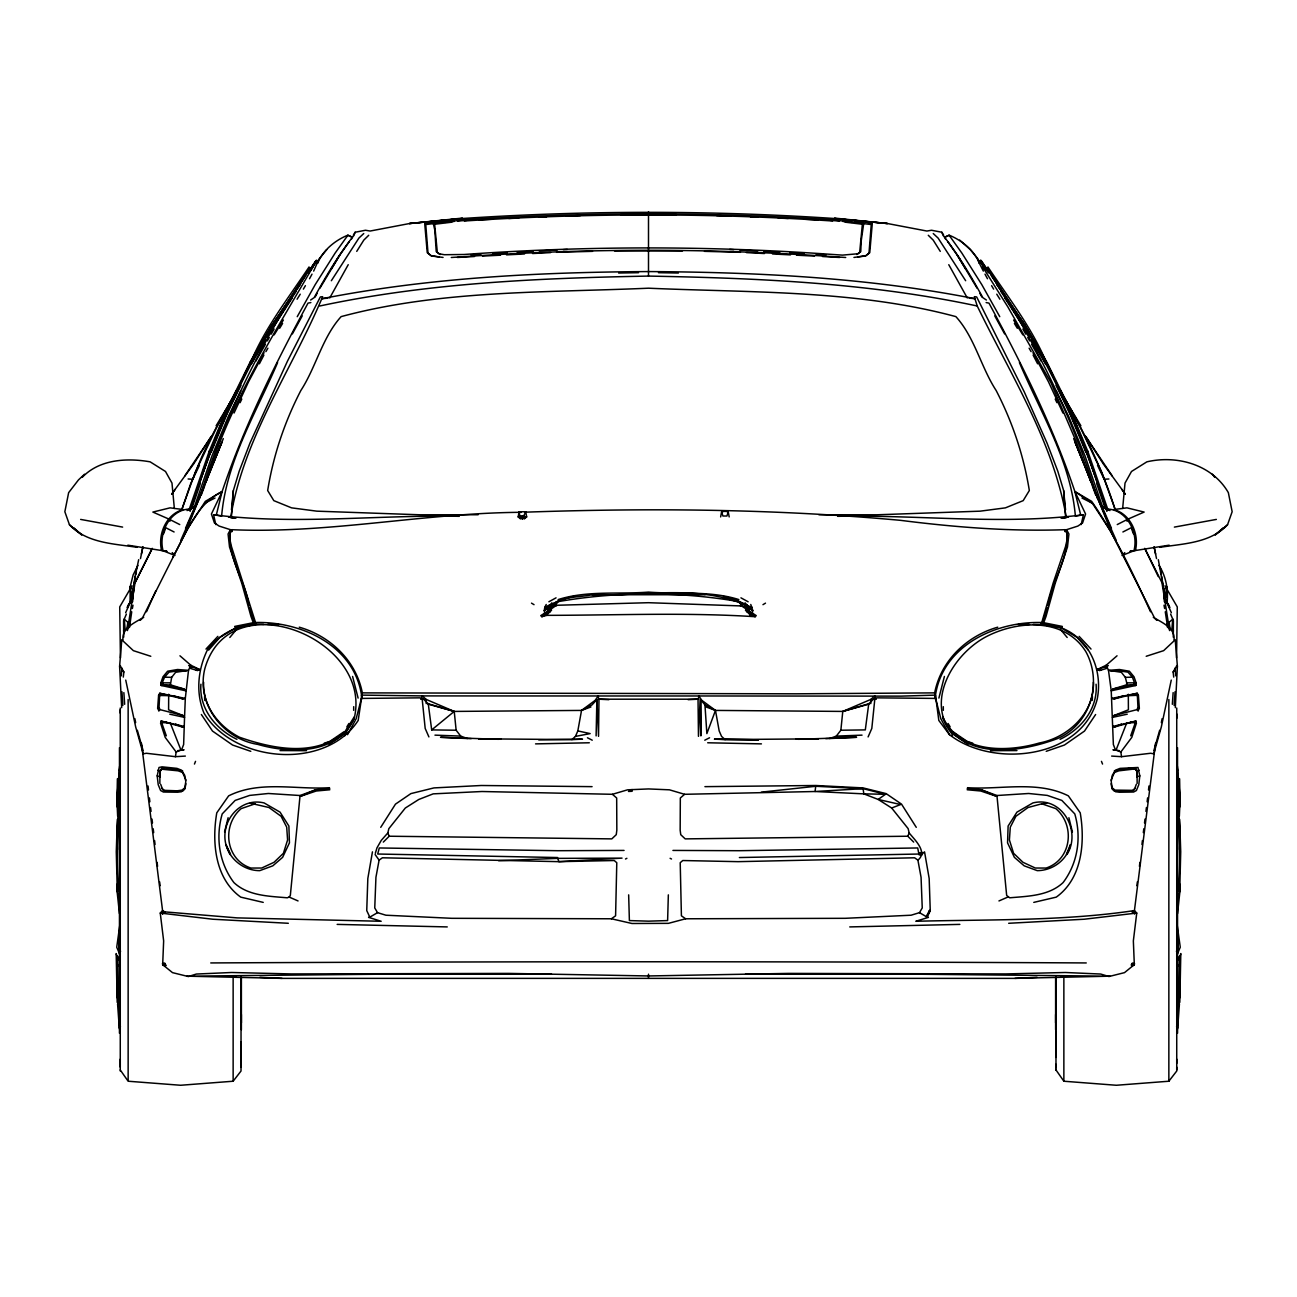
<?xml version="1.0" encoding="UTF-8"?>
<svg xmlns="http://www.w3.org/2000/svg" width="1297" height="1297" viewBox="0 0 1297 1297"><rect width="100%" height="100%" fill="white"/><g stroke="black" fill="none" stroke-linecap="round" stroke-linejoin="round"><path stroke-width="1.5" d="M241.031 1057.914L241.015 1071.014L233.136 1081.228L180.64 1085.265L128.144 1081.228L120.264 1069.96M120.264 1067.123L120.264 708.032M120.264 713.139L120.264 709.686M128.144 699.505L128.144 1080.45M241.015 1063.459L241.031 1042.042M241.031 1018.923L241.031 1005.386M241.031 1002.889L241.031 978.149M241.388 1022.847L241.388 1014.465M344.872 735.723L344.872 731.8L354.211 716.933M1055.612 1022.847L1055.612 1014.465M1055.985 1070.284L1055.969 1064.286M1055.969 1049.873L1055.969 1031.18M1055.969 1016.605L1055.969 990.697M1063.864 975.879L1063.864 1081.228L1116.36 1085.265L1168.856 1081.228L1176.736 1071.014L1176.736 713.917M1176.736 1069.96L1176.736 1067.123M1177.433 789.533L1180.173 834.928L1179.573 849.584M123.653 631.201L124.269 619.204L127.852 622.284L127.609 629.191M241.015 1057.428L241.031 1051.397M119.47 913.655L116.779 888.623L117.573 883.176M119.373 1028.829L117.573 1003.91M1176.736 1063.459L1176.736 1059.146M241.015 1067.123L241.031 1064.286M1177.563 952.857L1176.492 951.171L1177.417 953.943L1180.27 947.215L1177.173 925.053M168.691 694.252L168.594 709.799L183.007 715.506L184.547 717.387L183.639 744.51L181.629 749.796L176.165 752.033L175.419 756.686L146.366 753.265L143.237 753.833L135.682 726.968L125.744 680.098M141.454 743.23L162.563 910.575L160.261 913.056L163.649 940.909L162.676 964.66L172.501 972.637L188.389 976.56L196.317 974.047L231.644 972.491L291.387 973.934L508.602 973.399L648.5 975.96L788.398 973.399L1005.613 973.934L1065.356 972.491L1100.683 974.047L1108.951 976.528L1124.499 972.637L1134.324 964.66L1133.351 940.909L1136.739 913.056L1134.421 913.526L1134.437 910.575L1155.546 743.23M1177.53 747.672L1177.563 1033.206M1177.546 898.529L1176.671 896.389M353.676 710.334L353.708 706.67M868.909 704.125L842.774 711.421L715.474 710.416L704.952 704.871L701.11 700.267L700.883 735.885L700.121 699.602L698.467 736.339L698.029 699.196L598.971 699.196L598.533 736.339L596.879 699.602L592.048 704.871L581.526 710.416L454.226 711.421L428.091 704.125M119.324 1025.262L120.216 1022.911M1173.282 637.135L1173.412 620.712L1170.624 614.113M596.117 735.885L596.879 699.602M132.505 596.49L132.667 589.6L130.235 586.52L133.153 574.895L137.968 565.395M1176.557 657.968L1177.271 606.915L1164.982 585.806M668.344 894.865L667.615 920.578L648.5 921.162L629.385 920.578L628.656 894.865M1092.269 700.364L1092.398 696.424M1175.666 675.85L1175.26 667.874L1173.315 672.219M1179.638 998.042L1179.622 961.369M1179.8 1002.386L1180.805 953.538L1179.751 957.51M121.675 707.692L119.6 666.334L121.805 639.583M1169.391 629.191L1169.148 622.284L1172.731 619.204L1171.807 630.115M117.362 819.299L116.276 851.74L117.297 891.914M1137.874 776.481L1136.804 776.79L1137.064 771.65L1137.145 783.437M117.395 778.767L116.86 806.702M520.243 518.622L519.124 511.748L525.707 511.748L526.679 516.919L524.588 518.622L520.243 518.622L518.152 516.919L519.124 511.748M1171.256 680.098L1161.318 726.968L1153.763 753.833L1150.634 753.265L1121.581 756.686L1120.835 752.033L1115.371 749.796L1113.361 744.51L1111.237 690.798L1112.956 689.015L1126.59 684.816L1126.72 682.838L1125.342 677.342L1121.354 672.3L1108.481 670.338L1106.244 665.199L1117.041 655.796M1175.195 639.583L1177.4 666.334L1175.325 707.692M202.64 473.551L202.721 472.254M1174.158 705.519L1175.05 691.755M1172.342 704.303L1173.137 692.614M1096.078 684.232C1098.04 708.648 1081.179 729.19 1060.071 739.322M231.401 517.406L233.363 490.558L239.199 471.2L249.981 443.055L287.512 361.069L320.343 296.932L322.645 296.689C291.955 369.775 243.479 437.835 230.688 517.584L234.449 518.2M1178.292 897.492L1178.551 893.86M183.007 715.506L159.969 709.637L158.866 710.788L157.65 708.308L158.607 695.257L159.742 693.263L185.309 698.418L184.547 717.387L169.761 714.193M1130.141 551.241L1135.426 550.512C1139.415 534.04 1130.708 514.244 1113.864 509.494L1122.651 508.424L1125.018 483.084L1131.503 471.476L1146.856 461.845C1177.092 454.777 1212.273 464.666 1228.356 492.649L1232.15 511.731L1227.546 524.75C1210.263 543.232 1183.123 543.702 1159.826 547.334M179.959 655.796L190.756 665.199L188.519 670.338L185.309 698.418L182.99 698.921L159.742 693.263L158.866 710.788M117.379 961.369L117.362 998.042M1178.292 812.635L1178.746 800.022L1177.044 776.011M1179.703 891.914L1180.724 851.74L1179.638 819.299M1179.362 816.186L1180.14 798.725L1177.4 766.365M698.435 699.391L698.726 695.97L901.042 696.132L935.477 695.111C943.146 645.371 995.885 621.15 1041.767 622.528L1053.18 583.018L1065.486 546.702L1067.172 539.325L1066.961 533.667L1065.194 529.695C1010.201 531.624 955.208 527.263 900.685 520.356C775.946 508.91 650.397 507.84 525.285 512.169M557.613 601.727L555.91 604.791L550.22 608.277L551.533 610.19L549.863 611.989L548.485 610.855L548.485 608.569C557.71 595.696 578.089 597.885 591.918 594.739C641.82 596.344 696.392 584.525 743.667 604.305L745.11 603.186L748.709 606.785L749.326 611.454L751.32 614.697L755.178 616.707L756.248 615.621L741.252 605.748L741.3 603.591L739.387 601.727C679.855 591.302 617.145 591.302 557.613 601.727L555.311 604.256L544.221 610.547L544.902 613.659L546.864 615.345C616.237 615.264 686.145 612.297 755.178 616.707L752.098 613.659L752.779 610.547L750.768 604.467M1177.076 1020.528L1178.746 1001.381L1179.589 956.002M157.196 775.865L159.012 767.484L162.044 766.835L176.959 768.375L181.531 770.191L184.693 775.266L185.795 781.605L184.612 788.884L181.207 791.851L163.438 792.045L160.617 790.538L158.218 784.685L157.196 775.865L160.196 776.79L159.936 771.65L159.855 783.437M172.76 557.256C186.428 533.586 195.96 504.176 222.127 491.547L211.427 514.001L214.41 522.886L219.144 526.079L230.412 529.679L230.136 532.694L231.806 529.695C328.757 533.926 424.427 512.866 521.264 512.315M1093.387 682.303C1094.555 712.993 1067.966 737.62 1039.254 743.019C1006.342 752.584 959.31 753.135 942.789 716.933M354.211 718.295C373.39 638.886 229.845 580.829 204.877 668.522C195.944 703.833 222.76 738.804 257.73 744.381C290.641 753.93 337.69 754.481 354.211 718.295L345.829 732.983L329.033 744.089M1179.427 1003.91L1177.627 1028.829M119.924 805.777C117.687 836.678 115.465 868.082 120.021 898.805M231.45 509.867L233.363 490.558M263.713 624.408C241.826 622.609 220.895 632.142 207.52 649.667C197.922 669.317 195.523 692.533 203.953 713.01C233.817 762.96 325.434 770.758 358.183 720.451L362.333 692.874C356.075 660.643 330.297 636.016 299.25 627.181M825.767 738.625L829.675 738.528L836.322 736.096L840.861 730.227L842.774 711.421L870.773 699.44L874.81 695.905L875.88 699.213L873.432 699.245L868.747 703.768L842.774 711.421M1166.96 603.429C1168.581 590.394 1166.133 576.565 1159.032 565.395M131.354 600.381L132.667 589.6M230.412 529.679L228.077 534.007L229.52 547.026L241.809 583.391L250.986 616.48L253.304 622.706L256.125 624.376L231.515 546.702L229.828 539.325L230.039 533.667L231.806 529.695L232.147 531.527L230.412 529.679C226.31 556.3 245.003 579.791 248.959 605.44M132.618 601.824L133.234 593.702M1148.51 789.986L1148.947 785.998M132.245 597.901L132.845 592.551M123.28 677.099L123.928 671.538M1136.156 682.87L1135.864 685.448L1111.237 690.798L1108.481 670.338L1119.457 669.511L1129.379 671.214L1133.983 676.742L1136.156 682.87L1126.72 682.838M129.457 627.537L131.727 611.795M1124.791 552.619L1122.035 555.473L1133.918 550.787C1138.896 532.759 1126.558 508.829 1106.422 509.056L1101.704 505.733L1111.48 528.301M1139.804 775.865L1138.782 784.685L1136.383 790.538L1133.562 792.045L1115.793 791.851L1112.388 788.884L1111.205 781.605L1112.307 775.266L1115.469 770.191L1120.041 768.375L1137.988 767.484L1139.804 775.865L1136.804 776.79M1139.431 866.364L1139.885 862.392M1141.944 844.525L1142.414 840.553M119.956 776.011L118.254 800.022L118.708 812.635M127.43 630.585L132.78 596.652L125.631 612.719M935.04 698.678L934.667 692.874C940.925 660.643 966.703 636.016 997.75 627.181M1165.938 597.414L1166.765 586.52L1164.333 589.6L1164.495 596.49M1143.322 832.609L1143.808 828.751M1144.521 822.963L1144.992 819.104M1145.948 811.403L1146.418 807.545M1147.132 801.757L1147.602 797.898M119.405 770.71L119.891 766.819M551.89 603.186L550.852 605.067L553.333 604.305L551.938 605.359L549.717 604.856L549.474 606.737L544.805 607.336L544.221 610.547L551.89 603.186L553.333 604.305L559.315 600.916L552.749 603.77M885.462 794.283L863.818 793.861L863.089 788.657L815.051 791.51L863.818 793.861L878.182 799.455L885.462 794.283L863.089 788.657L815.732 786.274L815.051 791.51L684.589 794.299L669.463 789.824L648.5 788.933L627.537 789.824L612.411 794.299L481.949 791.51L433.182 793.861L418.818 799.455L405.329 808.015L388.857 828.637L387.819 832.966L381.253 840.391L376.989 847.816L375.336 853.296M868.747 703.768L865.31 729.903L840.861 730.227M133.056 590.767L135.407 576.144M1136.853 885.689L1137.372 881.83M126.83 629.629L127.852 622.284M119.827 925.053L116.73 947.215L119.583 953.943L120.508 951.171L119.437 952.857M135.699 573.728L138.682 559.672M351.536 239.086L351.876 236.978L347.904 235.146C335.485 240.123 323.488 249.835 318.154 262.124L315.755 260.875L318.154 262.124M118.919 938.461L118.935 949.015M132.148 600.543L134.094 588.66M132.164 600.316L135.099 582.531L152.203 548.355M136.493 568.589L130.916 601.597L132.78 596.652M372.45 851.853L367.829 878.491L366.743 910.607L369.823 917.141L377.524 912.666L385.906 915.212L451.794 918.308L611.373 918.779L631.996 923.496L668.441 923.351L685.627 918.779L845.206 918.308L911.094 915.212L919.476 912.666L922.248 907.949L921.065 877.291L917.903 860.138L914.596 857.787L738.106 861.662L682.773 860.527L680.212 862.716L681.411 915.828L685.627 918.779M479.047 738.82L571.88 739.582L575.446 736.404L577.83 730.908L581.526 710.416L595.047 700.445L598.274 695.97L698.726 695.97L701.953 700.445L715.474 710.416L719.17 730.908L721.554 736.404L725.12 739.582L817.953 738.82M611.373 918.779L615.589 915.828L616.788 862.716L614.227 860.527L558.894 861.662L382.404 857.787L379.097 860.138L375.935 877.291L374.752 907.949L377.524 912.666M132.375 608.504L132.991 605.196M720.646 516.919L721.618 511.748L724.926 511.326L728.217 511.748L729.19 516.919M1176.979 898.805C1181.535 868.082 1179.313 836.678 1177.076 805.777M1176.979 906.635L1177.676 902.955M1111.124 671.295L1118.306 670.727L1127.968 672.138L1132.443 677.18L1134.405 682.66L1134.016 684.67L1112.956 689.015M1161.35 722.575L1162.128 718.668M1133.805 965.325L1132.411 964.887C1130.838 964.06 1130.806 966.087 1134.324 964.66L1132.135 963.866L1131.551 964.465L1133.805 965.325L1131.454 965.584L1132.168 964.06L1134.486 963.801L1132.346 963.039L1132.135 963.866L1134.486 963.801M1138.134 710.788L1137.258 693.263L1111.691 698.418L1114.01 698.921L1137.258 693.263L1138.393 695.257L1139.35 708.308L1138.134 710.788L1137.031 709.637L1113.993 715.506L1112.453 717.387L1127.239 714.193M141.389 554.062L142.897 546.718M140.481 558.585L142.816 547.269M160.715 784.377L162.611 789.597L165.141 791.283L177.657 791.592L182.618 790.927L185.147 787.555L185.957 783.793M1111.01 780.162L1114.447 772.509L1118.727 770.84L1133.092 769.153L1135.961 769.137L1136.464 770.758L1139.301 770.288M1178.065 949.015L1178.081 938.461M176.165 752.033L165.222 737.409L160.617 723.272L161.104 721.083L184.287 726.466L182.407 726.952L161.104 721.083L166.308 735.837M891.671 808.015L900.621 804.545L878.182 799.455L891.671 808.015L908.143 828.637L909.181 832.966C914.434 839.597 928.149 851.999 917.903 860.138M135.731 574.684L136.396 571.782M1081.179 524.588L1083.417 514.779C1001.949 525.123 919.508 514.714 837.684 516.319M224.576 832.009L228.11 817.726M170.41 684.816L171.658 677.342L175.646 672.3L188.519 670.338L177.543 669.511L167.621 671.214L163.017 676.742L160.844 682.87L161.136 685.448L185.763 690.798L184.044 689.015L170.41 684.816L161.136 685.448L164.557 677.18L169.032 672.138L178.694 670.727L185.876 671.295M215.821 524.588L213.583 514.779L216.259 515.152L222.127 491.547M313.663 271.089L318.884 259.173L326.698 249.689M938.898 698.094L944.411 676.45M1047.473 607.369L1041.815 624.603L1033.287 624.408M550.544 609.444L540.752 615.621L541.822 616.707L546.864 615.345L550.544 609.444L555.748 605.748L555.7 603.591M746.456 609.444L746.229 606.866L743.667 604.305L752.195 607.336L746.229 606.866L752.779 610.547L748.709 606.785L748.515 610.855L747.137 611.989L745.467 610.19L746.456 609.444L750.136 615.345L752.098 613.659M1179.411 956.44L1177.028 961.839M1153.892 750.509L1159.664 730.276M1048.041 605.44C1051.997 579.791 1070.69 556.3 1066.588 529.679L1077.856 526.079L1082.59 522.886L1085.573 514.001L1074.873 491.547L1092.366 503.236L1110.67 531.251L1154.735 618.377L1156.827 620.339M185.52 528.301L195.296 505.733L190.578 509.056C170.442 508.829 158.104 532.759 163.082 550.787L174.965 555.473L172.209 552.619M1163.766 593.702L1164.382 601.824M525.707 511.748L522.415 518.768L520.405 516.011L524.426 516.011L524.588 518.622M728.217 511.748L726.936 516.011L722.915 516.011L721.618 511.748M157.699 770.288L160.536 770.758L162.044 768.262L164.784 767.905L182.699 770.969M978.635 261.686L981.245 260.875L980.986 261.702L978.635 261.686L981.197 260.6L989.076 272.273M165.011 964.903L165.546 965.584L162.676 964.66L164.411 964.044L165.108 965.568L165.286 964.028L162.514 963.801L164.654 963.039L165.449 964.465L163.195 965.325L166 965.568L164.832 964.06L163.195 965.325M471.233 738.625L467.325 738.528L460.678 736.096L456.139 730.227L454.226 711.421L428.253 703.768L423.568 699.245L421.12 699.213L422.19 695.905L598.274 695.97L598.566 699.391M1130.692 735.837L1135.896 721.083L1114.593 726.952L1112.713 726.466L1135.896 721.083L1136.383 723.272L1131.778 737.409L1120.835 752.033M182.212 508.375L195.085 472.724L217.183 426.308L236.411 390.673M1126.834 722.688L1116.15 749.796L1112.923 749.796L1119.424 750.671M288.323 923.286L212.821 919.233L160.261 913.056L162.579 913.526L163.535 910.737M181.823 509.753L190.805 483.295L199.479 465.266M192.134 504.274L197.938 487.364M199.884 481.738L209.579 453.561M191.891 508.148L200.241 483.781M189.07 509.786L209.271 451.064M190.011 510.921L209.79 453.626L226.391 413.792M193.901 508.375L212.027 455.766L228.564 415.915L240.658 391.175M190.156 511.018C215.837 428.772 253.126 350.077 303.012 279.682M199.657 498.324C223.959 417.634 261.637 341.127 308.167 271.576M163.617 533.764L165.286 529.127M1136.285 784.377L1134.389 789.597L1131.859 791.283L1119.343 791.592L1114.382 790.927L1112.178 788.949M201.148 495.422L204.586 486.035M205.964 482.273C229.52 402.994 274.397 333.378 315.301 262.805L317.797 262.934L315.252 262.464L315.982 261.816L318.122 262.205M217.847 432.809L219.923 427.248M203.418 470.406L208.25 457.501M211.703 448.292L213.081 444.595M215.156 439.067L222.598 420.779M547.464 608.942L548.291 606.785L548.485 608.569L550.22 608.277L548.485 610.855L547.464 608.942L547.674 611.454L545.68 614.697L541.822 616.707L544.902 613.659M1137.031 709.637L1137.728 707.805L1139.35 708.308M996.939 795.515L1006.667 895.465L1009.747 897.8C1028.132 896.162 1048.819 895.935 1063.07 882.609C1077.937 862.959 1081.568 837.376 1074.791 813.916L1061.838 800.411L1047.279 795.401L1028.651 793.488L996.939 795.515L981.181 789.743L967.254 788.576M194.453 764.063L195.539 761.355M223.311 438.613L198.7 499.864L180.818 540.282M1066.993 854.48C1081.779 831.101 1061.74 795.564 1032.85 802.956L1016.945 812.149L1008.109 826.059L1007.558 842.855L1014.384 857.349L1024.192 865.829L1037.26 870.644C1052.921 870.611 1067.382 859.684 1070.365 844.736L1066.474 854.172M196.35 504.144L211.784 466.693M213.34 462.948L221.836 442.342L186.849 529.208M212.724 445.99L215.026 440.461M211.249 451.988L226.991 413.921L240.999 385.274M211.638 447.968L216.226 436.894M217.766 433.214L220.052 427.67M221.592 423.989L223.895 418.461M225.419 414.764L227.721 409.236M209.222 451.275L226.051 410.825M672.932 850.427L739.209 850.702L917.709 847.962L919.006 854.723L921.697 855.323L919.297 854.026L739.387 857.544M684.589 794.299L680.325 797.995L680.163 830.193L680.747 834.684L685.205 838.883L907.787 836.225L909.181 832.966M868.098 736.923L871.811 728.444L874.891 698.402L877.275 697.851L935.575 698.418L940.844 718.749L949.485 734.686C992.74 768.408 1081.698 759.15 1097.181 699.278C1104.639 662.281 1080.823 623.97 1040.875 624.376L1041.767 622.528L1041.815 624.603L1043.696 622.706L1046.014 616.48L1055.191 583.391L1067.48 547.026L1068.923 534.007L1066.588 529.679L1064.853 531.527L1065.194 529.695L1066.864 532.694L1066.588 529.679M233.233 398.26L236.524 390.851M146.48 611.779L155.77 590.881M128.922 603.786L127.219 607.58L131.905 598.403M126.376 614.113L123.588 620.712L123.718 637.135M250.402 362.998C264.799 328.06 288.307 298.132 309.075 266.971L308.573 269.873L273.132 323.958L259.416 348.326M1174.077 671.343L1176.736 665.572L1177.4 666.334M234.044 413.03L248.473 381.934L264.004 352.735M240.091 402.67L241.777 399.087M919.476 912.666L927.177 917.141L930.257 910.607L929.171 878.491L924.55 851.853M152.171 548.615L135.066 582.726M220.62 425.4L224.024 418.266M241.047 382.615L249.543 364.781M277.59 362.609C256.417 412.495 226.262 461.165 221.625 516.125L216.259 515.152M245.23 374.185L252.202 359.853M232.147 400.206L241.874 380.361M243.641 376.746L250.726 362.301M241.323 381.934L245.765 372.888M546.232 604.467L544.805 607.336L549.717 604.856M226.018 411.036L250.013 362.333L272.159 324.801L299.85 284.951M329.73 297.97L348.228 264.685M259.384 363.792L263.907 355.07M749.536 608.942L748.515 610.855C746.796 606.412 740.474 606.672 739.387 601.727M315.139 296.997L317.052 293.462M347.515 734.686L356.156 718.749L361.425 698.418L419.725 697.851L423.568 699.245M309.513 278.742L312.01 274.153M292.392 333.896L302.233 315.884M235.438 393.202C219.663 421.055 203.532 448.957 192.848 479.258L188.114 478.982M297.24 316.679L315.22 284.61L335.177 253.012L347.872 235.26L351.844 237.14M255.671 361.344L265.399 344.321M267.328 340.916L269.273 337.512M271.219 334.123L274.137 329.016M555.246 605.31L648.5 602.7L740.457 605.91L741.3 603.591M1171.369 612.719L1164.22 596.652L1169.57 630.585M254.082 356.821L273.035 323.958L301.18 282.276M251.505 363.792L265.22 340.041M267.182 336.653L292.133 298.115M265.901 351.633L267.895 348.18M251.731 360.582L272.775 324.299M250.029 362.447L272.159 324.915M234.092 395.828L216.096 425.821M303.368 289.118L305.411 285.664M319.937 288.177L339.587 255.347L349.331 241.518M132.018 585.806L119.729 606.915L120.443 657.968M279.682 328.254L282.584 323.456M331.157 269.322L339.587 255.347M353.351 235.195L355.135 232.244L365.495 230.25L370.099 231.044L409.479 223.538L462.251 218.107M160.536 770.758L162.044 768.262M1126.947 521.151L1128.244 519.011L1144.132 512.072L1126.898 507.84L1122.651 508.424M346.85 726.871L348.909 723.499M274.153 334.869L283.378 320.002M297.094 299.218L300.239 294.192M356.74 251.375L363.809 240.107L368.721 235.276M210.714 437.251L193.675 463.937L171.626 494.173M380.734 827.34L395.472 804.14L410.89 793.602L433.944 787.911L481.236 785.496L592.081 786.647M211.914 435.63L184.677 476.064M313.906 264.442L316.614 260.178L307.924 272.273M331.351 280.719L358.896 238.081L363.744 233.541M276.65 319.629L274.429 322.985L276.764 319.824M278.887 316.273L300.126 284.383M309.059 270.96L315.755 260.875M272.483 326.747L296.138 291.403M308.54 272.905L315.301 262.805L317.797 262.934M1095.625 714.517L1084.503 731.07L1064.432 745.029L1046.209 751.32M311.199 269.744L315.252 262.464M303.433 278.952L305.67 275.613M311.361 268.447L316.014 261.702M171.69 494.287L175.111 489.391M978.878 262.205L981.748 262.464L979.203 262.934C973.998 250.24 961.758 240.269 949.096 235.146L945.124 236.978L945.464 239.086M1180.14 806.702L1179.605 778.767M281.384 313.371L284.854 308.524M82.295 477.28C99.415 459.316 126.928 457.711 150.144 461.845L165.497 471.476L171.982 483.084L174.349 508.424L183.136 509.494C166.292 514.244 157.586 534.04 161.574 550.512L166.859 551.241M355.135 232.244L353.919 235.438C338.712 254.65 325.985 276.115 314.182 297.629L310.632 300.029M289.134 897.054L290.333 895.465L300.061 795.515L268.349 793.488L249.721 795.401L235.162 800.411L222.209 813.916C215.432 837.376 219.063 862.959 233.93 882.609C248.181 895.935 268.868 896.162 287.253 897.8L289.134 897.054L298.051 900.945M744.251 603.77L737.685 600.916L746.148 605.067L748.515 608.569L746.78 608.277M158.607 695.257L160.196 695.484L161.314 694.09M229.812 637.476L236.719 629.191M119.6 666.334L120.264 665.572L122.923 671.343M208.622 650.121L219.825 637.427L235.616 627.959L256.125 624.376M162.384 913.688L164.054 911.823L237.14 917.887L381.172 921.275L368.591 917.368L369.823 917.141M921.875 854.528L923.707 852.502L919.135 852.842L921.875 854.528L919.297 854.026M160.617 723.272L162.644 721.926L166.535 721.926M205.98 649.051L217.88 636.357M164.832 912.099L162.79 913.769L164.054 911.823L162.563 910.575L162.579 913.526M383.312 842.093L389.213 836.225L611.795 838.883L616.253 834.684L616.837 830.193L616.675 797.995L612.411 794.299M84.564 474.216L78.485 479.89L68.644 492.649L64.85 511.731L69.454 524.75C86.737 543.232 113.877 543.702 137.174 547.334M140.173 620.339L142.265 618.377L186.881 529.776L205.364 501.339L222.127 491.547C244.144 426.048 275.256 363.841 308.021 303.109L310.858 302.574M1223.136 527.895L1215.192 534.964L1227.546 524.75M198.409 670.209L200.192 669.771L197.274 670.484L190.432 668.458M182.618 790.927L184.823 788.949M421.12 699.213L422.109 698.402L425.189 728.444L428.902 736.923M428.253 703.768L431.69 729.903L454.226 711.421L426.227 699.44L422.19 695.905L361.523 695.111C353.854 645.371 301.115 621.15 255.233 622.528L255.185 624.603L249.527 607.369M185.147 787.555L181.969 790.116L177.138 790.813L164.411 790.343L161.93 788.365M856.847 254.536L859.684 252.218L862.359 224.251L845.158 222.176M1135.07 788.365L1132.589 790.343L1115.031 790.116L1111.853 787.555L1111.043 783.793M120.329 896.389L119.454 898.529M343.77 731.913L329.762 741.446L324.266 743.149M344.872 731.8C315.333 757.399 273.116 748.969 239.442 737.215C218.998 726.66 202.624 706.2 203.613 682.303M143.708 617.275C134.856 622.69 120.848 628.202 123.118 641.058L133.364 650.656L150.792 656.282M762.96 604.678L765.506 603.137M230.007 854.48L225.937 844.574C219.955 821.585 239.913 796.974 264.15 802.956L280.055 812.149L288.891 826.059L289.442 842.855L282.616 857.349L272.808 865.829L259.74 870.644C244.225 870.725 229.78 859.619 225.937 844.574L230.526 854.172M119.373 1027.111L120.443 1026.478M545.68 614.697L549.085 612.703L547.674 611.454L549.863 611.989M873.432 699.245L874.891 698.402L875.88 699.213M548.874 601.776L556.056 597.836M1106.746 666.236L1096.808 669.771L1099.726 670.484L1106.568 668.458M1096.808 669.771L1106.244 665.199M197.274 670.484L199.203 669.479L188.681 665.588M1117.252 524.572L1127.142 519.53M1122.894 531.981L1132.135 527.279M704.757 740.198L709.572 737.766M204.634 503.236L215.01 498.032M625.494 859.003L626.889 858.306M1108.319 665.588L1104.704 667.371L1107.379 667.371M945.156 237.14L949.128 235.26L961.823 253.012L981.78 284.61L999.76 316.679M998.949 900.945L1007.866 897.054M329.746 788.576L315.82 789.743L300.385 796.342L316.257 791.008L329.843 789.76M1114.593 726.952L1121.451 724.066M187.044 510.564L190.14 509.316M1113.993 715.506L1128.406 709.799L1128.309 694.252M581.526 710.416L590.946 706.946M300.061 795.515L315.82 789.743M1114.301 770.969L1132.216 767.905L1135.961 769.137M255.169 803.8L241.161 808.631C221.56 825.33 225.338 859.603 250.856 868.05L261.686 868.033L274.024 862.31L283.411 853.296L287.594 839.97L286.702 827.129L281.109 816.299L268.965 807.512L250.272 803.183M255.055 624.262L235.195 627.505M1114.01 698.921L1122.943 696.003M1146.208 656.282L1163.636 650.656L1173.882 641.058C1176.152 628.202 1162.144 622.69 1153.292 617.275M157.65 708.308L159.272 707.805L159.969 709.637M196.333 670.338L199.203 669.479M1008.677 923.286L1084.179 919.233L1136.739 913.056L1134.437 910.575C1063.102 921.243 988.411 919.362 915.828 921.275L928.409 917.368L927.177 917.141M1041.831 803.8L1028.035 807.512L1015.891 816.299L1010.298 827.129L1009.406 839.97L1013.589 853.296L1022.976 862.31L1035.314 868.033L1046.144 868.05C1071.662 859.603 1075.44 825.33 1055.839 808.631L1041.831 803.8L1046.744 803.183M558.148 599.571C587.298 590.346 618.474 594.448 648.5 592.097C678.526 594.448 709.702 590.362 738.852 599.571M558.812 600.284L573.517 596.425M747.137 611.989L749.326 611.454L747.915 612.703L751.32 614.697M251.586 624.343L255.298 623.468M1033.774 902.388L1056.244 897.135C1082.249 878.523 1085.2 842.012 1080.223 812.83L1068.355 795.855C1037.227 780.259 1000.976 789.873 967.497 787.701M740.457 605.91L741.689 604.256M1174.369 527.101L1216.359 519.416M575.446 736.404L590.135 733.599L577.83 730.908M319.775 305.995C427.702 282.924 538.466 278.125 648.5 276.083C758.534 278.125 869.298 282.924 977.225 305.995C1010.541 374.509 1053.31 441.434 1066.312 517.584L1062.551 518.2M983.337 271.089L979.203 262.934L981.748 262.464M1083.417 514.779L1075.375 516.125C1070.738 461.165 1040.583 412.495 1019.41 362.609M1135.426 550.512L1169.148 545.178M1061.092 518.2L1068.501 517.065M857.933 256.871L865.942 255.687L869.768 252.672L872.297 223.457L860.592 221.106L834.311 218.496C710.578 210.292 586.422 210.292 462.689 218.496L409.479 223.538L462.689 218.496M1128.893 695.662L1138.393 695.257M1130.352 551.29L1133.918 550.787M177.576 750.671L184.077 749.796L180.85 749.796L170.166 722.688M518.152 516.919L526.679 516.919M160.844 682.87L170.28 682.838M1040.875 624.376L1061.384 627.959L1077.175 637.427L1088.378 650.121M448.178 219.825L424.703 223.457L427.232 252.672L431.058 255.687L439.067 256.871M761.274 792.143L815.732 786.274M454.193 221.43L444.855 222.354M457.744 221.057L467.033 220.328M1130.595 722.316L1134.356 721.926L1136.383 723.272M451.842 222.176L434.641 224.251L437.316 252.218L440.153 254.536M440.834 222.727L425.756 224.543L428.01 253.126L431.528 255.995L443.055 257.422M327.817 298.148L322.078 298.667L329.357 297.289C434.446 277.331 541.741 272.192 648.5 271.576C755.259 272.192 862.554 277.331 967.643 297.289L974.922 298.667L977.225 305.995M1165.273 611.795L1167.073 623.598L1168.694 623.452M165.449 964.465L162.514 963.801M451.291 257.487L464.585 256.628C587.038 248.181 709.962 248.181 832.415 256.628L845.709 257.487M457.387 257.471L474.491 256.514M1108.886 478.982L1104.152 479.258L1097.521 465.266M175.419 756.686L185.358 756.086M470.876 254.812L480.928 254.244M492.99 253.58L507.046 252.785M517.098 252.234L533.164 251.342M539.195 251.002L557.272 249.997M563.303 249.656L567.324 249.429M482.484 256.109L500.512 255.185M506.511 254.877L524.523 253.953M532.532 253.531L550.544 252.607M556.543 252.299L592.534 251.342M979.203 262.934L981.699 262.805L988.46 272.905M464.391 220.993C586.974 212.903 710.026 212.903 832.609 220.993M688.123 699.683L698.029 699.196M551.533 974.193L380.945 974.193L186.979 976.171L282.049 978.376L1014.951 978.376L1037.049 977.306M1061.173 976.138L1065.194 975.944M1023.641 624.311L1027.662 624.116M829.675 738.528L856.474 737.296L836.322 736.096L862.035 735.14M478.966 219.809L492.876 219.209M508.781 218.512L518.719 218.074M538.595 217.199L546.54 216.858M566.416 215.983L580.408 215.578M853.945 257.422L865.472 255.995L868.99 253.126L871.244 224.543L856.166 222.727M498.599 860.705L557.742 858.371L622.041 858.128L558.894 861.662L557.742 858.371M571.88 739.582L582.483 739.177L538.725 739.874M798.417 739.306L856.474 737.296M849.746 926.917L959.845 924.388M620.469 214.637L676.531 214.637M1125.342 677.342L1132.443 677.18M1014.951 978.376L1110.021 976.171L916.055 974.193L745.467 974.193M1126.59 684.816L1135.864 685.448L1134.405 682.66M934.667 692.874L796.196 693.814L362.333 692.874M535.564 743.878L589.308 742.776M614.519 250.986L682.481 250.986M618.637 273.019L638.546 272.694M210.746 962.941C502.588 961.385 794.413 961.385 1086.254 962.941M459.316 516.319C377.492 514.714 295.051 525.123 213.583 514.779M591.918 594.739L705.082 594.739M704.92 786.647L815.764 785.496L863.056 787.911L886.11 793.602L901.528 804.14L916.266 827.34M1018.113 624.457L1029.494 624.424M990.438 750.687L1016.945 750.574M624.068 850.427L557.791 850.702L379.291 847.962L377.703 854.026L557.613 857.544M478.674 738.868L500.918 738.852M478.123 514.747L420.115 514.796L316.841 511.164L291.566 507.857L273.813 500.642L267.668 490.525C273.327 455.442 284.513 422.141 300.839 390.527C315.998 367.246 322.353 337.252 341.127 316.614C440.558 289.831 546.215 292.733 648.5 288.193C750.785 292.733 856.442 289.831 955.873 316.614C974.647 337.252 981.002 367.246 996.161 390.527C1012.487 422.141 1023.673 455.442 1029.332 490.525L1023.187 500.642L1005.434 507.857L980.159 511.164L876.885 514.796L818.877 514.747M189.621 667.371L192.296 667.371L190.254 666.236M161.947 722.688L166.875 722.688M1130.125 722.688L1135.053 722.688M796.082 738.852L818.326 738.868M267.506 624.424L278.887 624.457M1130.465 721.926L1134.356 721.926M280.055 750.574L306.562 750.687M161.039 769.137L178.273 770.84L182.553 772.509L185.99 780.162M329.503 787.701C296.024 789.873 259.773 780.259 228.645 795.855L216.777 812.83C211.8 842.012 214.751 878.523 240.756 897.135L263.226 902.388M431.69 729.903L456.139 730.227M714.517 739.177L758.356 739.825L714.517 739.177L725.12 739.582M704.466 251.342L740.457 252.299M658.454 272.694L678.363 273.019M707.692 742.776L761.436 743.878M337.155 924.388L447.254 926.917M160.196 695.484L168.107 695.662M716.593 215.578L730.584 215.983M164.557 677.18L171.658 677.342M498.583 739.306L440.526 737.296L467.325 738.528M434.965 735.14L460.678 736.096M750.46 216.858L758.405 217.199M778.281 218.074L788.219 218.512M804.124 219.209L818.034 219.809M829.967 220.328L839.256 221.057M269.338 624.116L273.359 624.311M231.806 975.944L235.827 976.138M259.951 977.306L282.049 978.376M598.971 699.196L608.877 699.683M746.456 252.607L764.468 253.531M772.477 253.953L790.489 254.877M796.488 255.185L814.516 256.109M822.509 256.514L839.613 257.471M729.676 249.429L733.697 249.656M739.728 249.997L757.805 251.002M763.836 251.342L779.902 252.234M789.954 252.785L804.01 253.58M816.072 254.244L826.124 254.812M1111.642 756.086L1121.581 756.686M1131.551 964.465L1134.324 964.66L1132.589 964.044L1131.892 965.568L1131.714 964.028M128.306 623.452L129.927 623.598M969.183 298.148L974.922 298.667L974.355 296.689L976.657 296.932L1024.306 391.986L1047.019 443.055L1057.801 471.2L1063.637 490.558L1065.55 509.867M967.157 789.76L980.743 791.008L996.615 796.342L981.181 789.743M852.145 222.354L842.807 221.43M834.311 218.496L887.521 223.538L926.901 231.044L931.505 230.25L941.865 232.244L943.081 235.438C958.288 254.65 971.015 276.115 982.818 297.629L986.369 300.029M848.822 219.825L887.521 223.538L834.749 218.107M162.644 721.926L166.405 722.316M174.349 508.424L170.102 507.84L152.868 512.072L168.756 519.011L170.053 521.151M163.082 550.787L166.648 551.29M1061.805 627.505L1041.945 624.262M228.499 517.065L235.908 518.2M127.852 545.178L161.574 550.512M80.641 519.416L122.631 527.101M184.044 689.015L162.984 684.67L162.595 682.66M986.142 302.574L988.979 303.125C1021.744 363.857 1052.856 426.048 1074.873 491.547L1091.636 501.339C1115.404 535.742 1133.238 573.825 1150.52 611.779M1041.702 623.468L1045.414 624.343M942.789 718.295C963.703 760.95 1020.577 752.471 1057.558 738.56C1090.534 724.229 1102.807 682.514 1085.865 651.661C1064.318 617.161 1016.54 620.193 984.731 637.476C953.084 655.131 926.09 699.732 951.171 732.983L967.967 744.089M723.483 596.425L738.188 600.284M159.126 776.481L160.196 776.79M1098.591 670.209L1097.797 669.479L1100.667 670.338M972.734 743.149L967.238 741.446L953.23 731.913M174.057 696.003L182.99 698.921M250.791 751.32L232.568 745.029L212.497 731.07L201.375 714.517M706.054 706.946L715.474 710.416L706.865 733.599L704.952 704.871M1106.86 509.316L1109.956 510.564M175.549 724.066L182.407 726.952M315.803 260.6L318.365 261.686M190.756 665.199L200.192 669.771M670.111 858.306L671.506 859.003M1081.99 498.032L1092.366 503.236M587.428 737.766L592.243 740.198M169.858 519.53L179.748 524.572M164.865 527.279L174.106 531.981M981.197 260.6L980.386 260.178L983.094 264.442M1097.797 669.479L1099.726 670.484M740.944 597.836L748.126 601.776M1176.557 1026.478L1177.627 1027.111M531.494 603.137L534.04 604.678M236.929 739.322C215.821 729.19 198.96 708.648 200.922 684.232M69.454 524.75L81.808 534.964L73.864 527.895M988.833 271.576C1035.363 341.127 1073.041 417.634 1097.343 498.324M555.311 604.256L556.543 605.91M959.715 240.107L970.237 249.559L978.068 259.043L978.846 262.124M933.256 233.541L938.104 238.081L965.649 280.719M928.279 235.276L933.192 240.107L940.26 251.375M907.787 836.225L913.688 842.093M1132.168 912.099L1134.616 913.688M1079.12 636.357L1091.02 649.051M947.669 241.518L957.413 255.347L977.063 288.177M1060.281 629.191L1067.188 637.476M1135.686 694.09L1136.804 695.484M379.097 860.138L375.125 854.528M1063.864 1081.228L1055.985 1069.96M949.485 734.686L938.817 720.451L935.477 695.111L935.477 698.694M1111.853 787.555L1114.382 790.927M1212.436 474.216L1214.705 477.28M1112.323 476.064L1085.086 435.63M1125.374 494.173L1103.325 463.937L1086.286 437.251M1012.146 308.524L1015.616 313.371M1020.236 319.824L1022.539 323.05L1020.35 319.629M1121.889 489.391L1125.31 494.287M981.018 261.816L985.607 268.333M997.166 285.064L1024.841 324.801L1046.987 362.333L1070.982 411.036M991.33 275.613L993.567 278.952M995.82 282.276L1023.965 323.958L1042.918 356.821M985.801 269.744L981.699 262.805L983.061 267.571L1007.785 306.789L1051.008 382.712L1075.91 440.964L1091.036 482.273M1004.867 298.115L1029.818 336.653M1000.862 291.403L1024.517 326.747M981.245 260.875L987.941 270.96M996.874 284.383L1018.113 316.273M1176.784 1022.911L1177.676 1025.262M993.988 279.682C1043.874 350.077 1081.163 428.772 1106.844 511.018M996.761 294.192L999.906 299.218M1013.622 320.002L1022.847 334.869M1080.904 425.821L1062.908 395.828M948.091 723.499L950.15 726.871M1014.416 323.456L1017.318 328.254M1134.956 768.262L1136.464 770.758M957.413 255.347L965.843 269.322M941.865 232.244L943.649 235.195M991.589 285.664L993.632 289.118M948.772 264.685L967.27 297.97M119.973 961.839L117.589 956.44M1024.225 324.299L1045.269 360.582M1029.105 348.18L1031.099 351.633M1031.78 340.041L1045.495 363.792M1022.863 329.016L1025.781 334.123M1027.727 337.512L1029.672 340.916M1031.601 344.321L1041.329 361.344M1037.584 348.326L1023.868 323.958L988.427 269.873L987.925 266.971C1008.693 298.132 1032.201 328.06 1046.598 362.998M1060.589 390.673L1079.817 426.308L1101.915 472.724L1114.788 508.375M1061.562 393.202C1083.287 430.166 1102.418 468.784 1115.177 509.753M745.11 603.186L746.148 605.067L745.062 605.359L747.526 606.737L747.283 604.856M1179.427 883.176L1180.221 888.623L1177.53 913.655M984.99 274.153L987.487 278.742M994.767 315.884L1004.608 333.896M979.948 293.462L981.861 296.997M1032.996 352.735L1048.527 381.934L1062.956 413.03M1033.093 355.07L1037.616 363.792M1164.22 596.652L1169.781 607.58L1168.078 603.786M1046.274 362.301L1053.359 376.746M1055.126 380.361L1064.853 400.206M1051.235 372.888L1055.677 381.934M1056.001 385.274L1070.009 413.921L1085.751 451.988M1056.342 391.175L1068.436 415.915L1084.973 455.766L1103.099 508.375M1044.798 359.853L1051.77 374.185M1074.402 420.779L1081.844 439.067M1144.797 548.355L1158.27 576.581M1144.829 548.615L1161.901 582.531L1164.836 600.316M1047.457 364.781L1055.953 382.615M1072.976 418.266L1076.38 425.4M1055.223 399.087L1056.909 402.67M1116.182 540.282L1098.3 499.864L1073.689 438.613M123.685 672.219L121.74 667.874L121.334 675.85M1060.476 390.851L1063.767 398.26M387.819 832.966L389.213 836.225M1110.151 529.208L1075.164 442.342L1083.66 462.948M1070.949 410.825L1087.778 451.275M1069.279 409.236L1071.581 414.764M1073.105 418.461L1075.408 423.989M1076.948 427.67L1079.234 433.214M1080.774 436.894L1085.362 447.968M1070.609 413.792L1087.21 453.626L1106.989 510.921M1081.974 440.461L1084.276 445.99M1085.216 466.693L1100.65 504.144M1101.461 761.355L1102.547 764.063M1083.919 444.595L1085.297 448.292M1088.75 457.501L1093.582 470.406M1077.077 427.248L1079.153 432.809M1092.414 486.035L1095.852 495.422M1131.714 529.127L1133.383 533.764M1087.729 451.064L1107.93 509.786M1087.421 453.561L1097.116 481.738M1099.062 487.364L1104.866 504.274M1096.759 483.781L1105.109 508.148M1133.465 910.737L1134.421 913.526M117.249 957.51L116.195 953.538L117.2 1002.386M137.336 730.276L143.108 750.509M1165.095 598.403L1166.003 601.727L1158.318 559.672M352.589 676.45L358.102 698.094M1074.873 491.547L1080.741 515.152M1068.89 817.726L1072.424 832.009M1160.604 571.782L1161.269 574.684M1154.184 547.269L1156.519 558.585M1154.103 546.718L1155.611 554.062M134.872 718.668L135.65 722.575M1161.593 576.144L1163.944 590.767M119.324 902.955L120.021 906.635M1164.009 605.196L1164.625 608.504M117.411 956.002L118.254 1001.381L119.924 1020.528M1160.507 568.589L1161.301 573.728M1169.148 622.284L1170.17 629.629M159.628 881.83L160.147 885.689M125.193 630.115L124.269 619.204M1164.333 589.6L1165.646 600.381M119.6 766.365L116.86 798.725L117.638 816.186M1177.109 766.819L1177.595 770.71M361.96 698.678L361.523 695.111L361.523 698.694M131.062 597.414L130.235 586.52L130.04 603.429M149.398 797.898L149.868 801.757M150.582 807.545L151.052 811.403M152.008 819.104L152.479 822.963M153.192 828.751L153.678 832.609M1167.073 623.598L1167.543 627.537M1173.072 671.538L1173.72 677.099M154.586 840.553L155.056 844.525M157.115 862.392L157.569 866.364M1164.155 592.551L1164.755 597.901M148.053 785.998L148.49 789.986M117.427 849.584L116.827 834.928L119.567 789.533M1172.731 619.204L1173.347 631.201M1063.637 490.558L1065.599 517.406M118.449 893.86L118.708 897.492M123.864 692.614L124.658 704.303M121.95 691.755L122.842 705.519M1094.279 472.254L1094.36 473.551M119.437 1033.206L119.47 747.672M204.602 696.424L204.731 700.364M943.292 706.67L943.324 710.334M120.264 1059.146L120.264 1071.014M1055.969 1051.397L1055.985 1057.428M1168.856 699.505L1168.856 1081.228L1168.856 1080.109M233.136 1081.228L233.136 975.879M1176.736 708.032L1176.736 718.36M1055.969 976.981L1055.969 1002.889M1055.969 1005.386L1055.969 1040.226M1055.969 1042.042L1055.985 1067.755M1055.612 977.662L1055.612 1029.688M952.128 731.8L952.128 735.723M870.773 699.44L870.773 703.606M648.5 211.735L648.5 276.083M648.5 974.193L648.5 978.376M522.415 515.752L522.415 518.768M426.227 699.44L426.227 703.606M241.388 977.662L241.388 1029.688M241.031 976.981L241.031 1049.873M119.389 964.417L119.373 966.492L120.264 965.714L119.389 964.417M861.176 241.161L860.77 251.602L858.063 253.742L842.466 255.12L832.966 254.488C710.14 245.733 586.86 245.733 464.034 254.488L444.32 254.715L438.937 253.742L436.23 251.602L434.819 230.185L433.263 223.311L463.937 219.923C586.828 211.962 710.172 211.962 833.063 219.923L863.737 223.311L861.176 241.161M929.382 910.478L926.301 916.817L930.257 910.607L929.382 910.478M1043.696 622.706L1042.788 624.538L1062.356 626.435L1043.696 622.706M1177.611 964.417L1176.736 965.714L1177.627 966.492L1177.611 964.417M551.938 605.359L549.474 606.737L551.938 605.359M632.028 789.581L628.494 791.446L632.125 791.283L632.028 789.581M253.304 622.706L234.644 626.435L254.212 624.538L253.304 622.706"/></g></svg>
